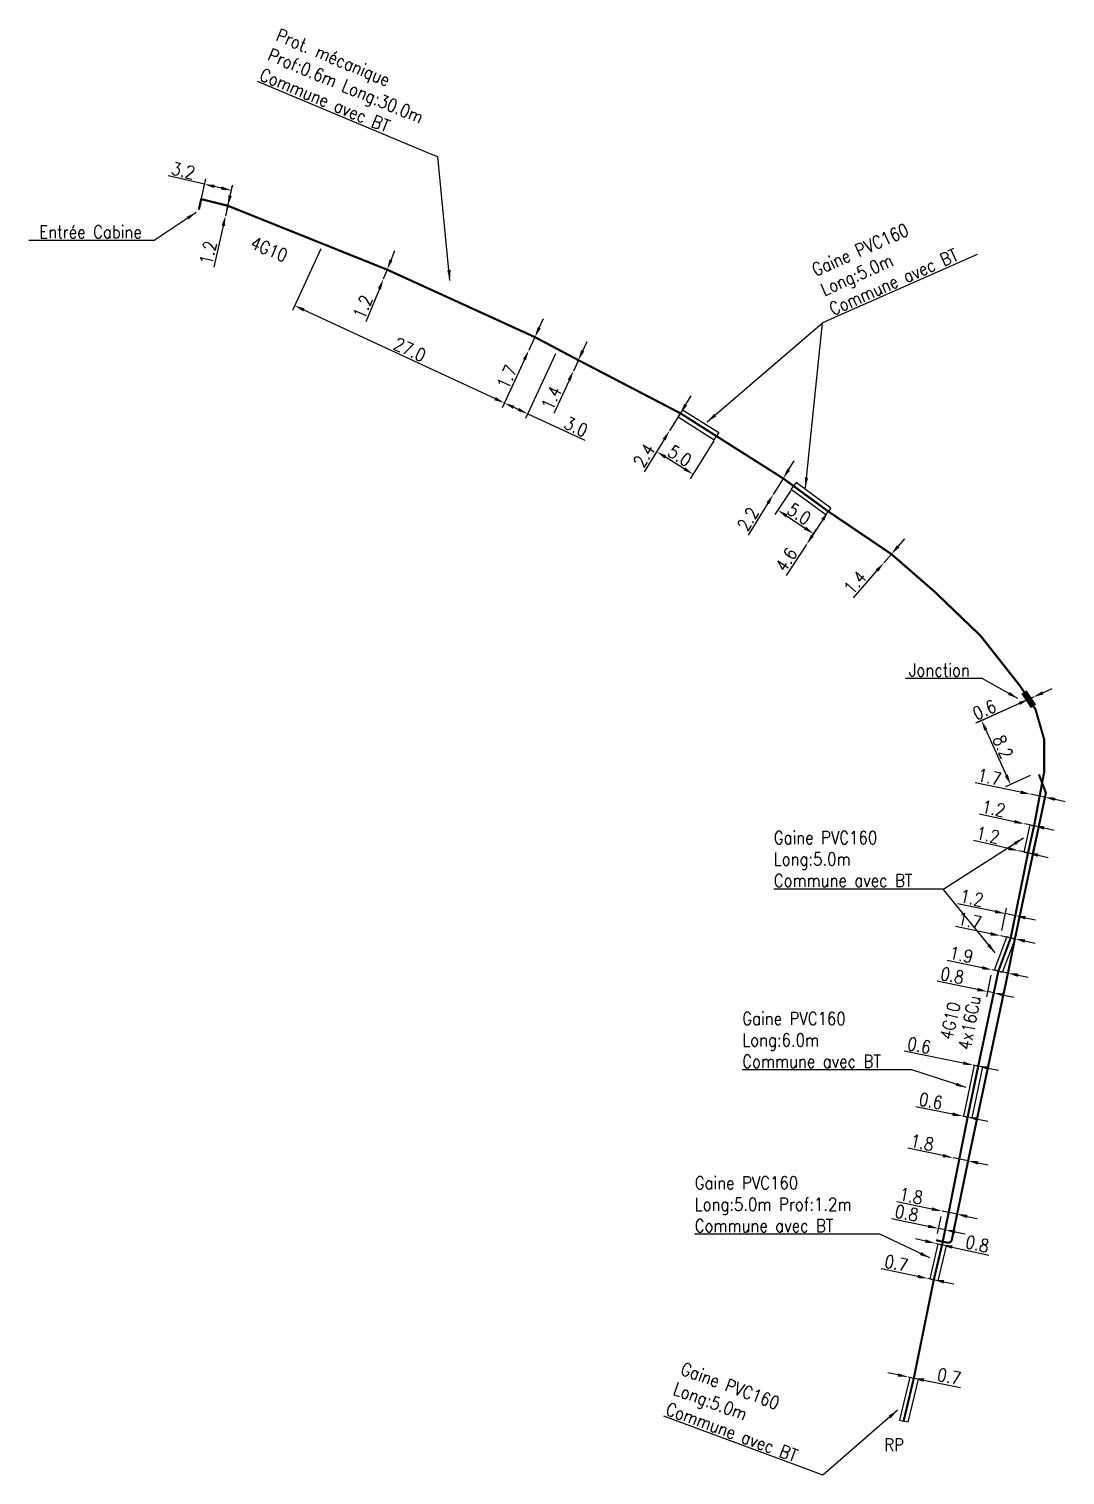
# Model space of a CAD drawing. Header units: millimetres. Extents: x 112000 to 112857, y 130000 to 130596.
# Drawn here: x 112189.7 to 112310.6, y 130313.1 to 130481.8 of the extents above; entities that cross this region are included whole.
import ezdxf
from ezdxf.enums import TextEntityAlignment as Align

# ---------------------------------------------------------------- set-up
doc = ezdxf.new("R2010")
doc.units = ezdxf.units.MM
doc.linetypes.add('E_ST_CU', pattern=[2000, 1000, 1000])
doc.layers.get('0').update_dxf_attribs({"linetype": 'CONTINUOUS'})
doc.layers.get('DEFPOINTS').update_dxf_attribs({"linetype": 'CONTINUOUS'})
for name, color, linetype in [('E_100', 3, 'CONTINUOUS'), ('E_300', 7, 'CONTINUOUS'), ('E_400', 7, 'CONTINUOUS'), ('E_420', 7, 'CONTINUOUS')]:
    doc.layers.add(name, color=color, linetype=linetype)
doc.styles.get("Standard").update_dxf_attribs({"font": 'romans.shx', "width": 0.85})
doc.dimstyles.get("Standard").update_dxf_attribs({"dimtxt": 1.5, "dimasz": 1.2, "dimexe": 0.625, "dimexo": 0.625, "dimgap": 0.25, "dimtad": 1, "dimdec": 1, "dimzin": 0, "dimdsep": 46, "dimtxsty": 'Standard', "dimcen": -0.5, "dimadec": 0, "dimazin": 0, "dimtfac": 1, "dimtdec": 1, "dimtmove": 0, "dimatfit": 3, "dimfxl": 1, "dimtolj": 1, "dimtzin": 0, "dimarcsym": 0})

# ---------------------------------------------------------------- blocks, each defined once
blk = doc.blocks.new('*D0')
at = {"layer": 'DEFPOINTS', "color": 0, "linetype": 'E_ST_CU'}
for p in [(112303.1, 130375.98), (112303.1, 130375.98), (112304.77, 130375.63)]:
    blk.add_point(p, dxfattribs=at)
at = {"layer": 'E_100', "color": 0, "linetype": 'E_ST_CU', "lineweight": -2}
for p, q in [((112301.93, 130376.22), (112297.82, 130377.07)), ((112304.77, 130375.63), (112303.1, 130375.98)), ((112305.94, 130375.39), (112307.12, 130375.14))]:
    blk.add_line(p, q, dxfattribs=at)
at = {"layer": 'E_100', "color": 0, "linetype": 'E_ST_CU'}
for points in [[(112301.97, 130376.42), (112301.89, 130376.02), (112303.1, 130375.98)], [(112305.98, 130375.58), (112305.9, 130375.19), (112304.77, 130375.63)]]:
    blk.add_solid(points, dxfattribs=at)
at = {"layer": 'E_100', "color": 0, "linetype": 'E_ST_CU', "insert": (112299.49, 130377.75), "char_height": 1.5, "attachment_point": 5, "rotation": 348.275}
blk.add_mtext('\\A1;1.7', dxfattribs=at)
blk = doc.blocks.new('*D1')
at = {"layer": 'DEFPOINTS', "color": 0, "linetype": 'E_ST_CU'}
for p in [(112306.62, 130392.5), (112306.62, 130392.5), (112308.28, 130392.15)]:
    blk.add_point(p, dxfattribs=at)
at = {"layer": 'E_100', "color": 0, "linetype": 'E_ST_CU', "lineweight": -2}
for p, q in [((112305.44, 130392.74), (112300.12, 130393.85)), ((112308.28, 130392.15), (112306.62, 130392.5)), ((112309.46, 130391.91), (112310.63, 130391.67))]:
    blk.add_line(p, q, dxfattribs=at)
at = {"layer": 'E_100', "color": 0, "linetype": 'E_ST_CU'}
for points in [[(112305.48, 130392.94), (112305.4, 130392.55), (112306.62, 130392.5)], [(112309.5, 130392.11), (112309.41, 130391.72), (112308.28, 130392.15)]]:
    blk.add_solid(points, dxfattribs=at)
at = {"layer": 'E_100', "color": 0, "linetype": 'E_ST_CU', "insert": (112301.79, 130394.52), "char_height": 1.5, "attachment_point": 5, "rotation": 348.275}
blk.add_mtext('\\A1;1.7', dxfattribs=at)
blk = doc.blocks.new('*D2')
at = {"layer": 'DEFPOINTS', "color": 0, "linetype": 'E_ST_CU'}
for p in [(112302.1, 130372.02), (112302.1, 130372.02), (112303.96, 130371.63)]:
    blk.add_point(p, dxfattribs=at)
at = {"layer": 'E_100', "color": 0, "linetype": 'E_ST_CU', "lineweight": -2}
for p, q in [((112300.93, 130372.26), (112296.88, 130373.1)), ((112303.96, 130371.63), (112302.1, 130372.02)), ((112305.14, 130371.39), (112306.31, 130371.14))]:
    blk.add_line(p, q, dxfattribs=at)
at = {"layer": 'E_100', "color": 0, "linetype": 'E_ST_CU'}
for points in [[(112300.97, 130372.46), (112300.89, 130372.06), (112302.1, 130372.02)], [(112305.18, 130371.58), (112305.1, 130371.19), (112303.96, 130371.63)]]:
    blk.add_solid(points, dxfattribs=at)
at = {"layer": 'E_100', "color": 0, "linetype": 'E_ST_CU', "insert": (112298.52, 130373.78), "char_height": 1.5, "attachment_point": 5, "rotation": 348.275}
blk.add_mtext('\\A1;1.9', dxfattribs=at)
blk = doc.blocks.new('*D3')
at = {"layer": 'DEFPOINTS', "color": 0, "linetype": 'E_ST_CU'}
for p in [(112297.55, 130350.09), (112297.55, 130350.09), (112299.31, 130349.73)]:
    blk.add_point(p, dxfattribs=at)
at = {"layer": 'E_100', "color": 0, "linetype": 'E_ST_CU', "lineweight": -2}
for p, q in [((112296.37, 130350.34), (112292.27, 130351.19)), ((112299.31, 130349.73), (112297.55, 130350.09)), ((112300.48, 130349.48), (112301.66, 130349.24))]:
    blk.add_line(p, q, dxfattribs=at)
at = {"layer": 'E_100', "color": 0, "linetype": 'E_ST_CU'}
for points in [[(112296.41, 130350.53), (112296.33, 130350.14), (112297.55, 130350.09)], [(112300.52, 130349.68), (112300.44, 130349.29), (112299.31, 130349.73)]]:
    blk.add_solid(points, dxfattribs=at)
at = {"layer": 'E_100', "color": 0, "linetype": 'E_ST_CU', "insert": (112293.94, 130351.86), "char_height": 1.5, "attachment_point": 5, "rotation": 348.275}
blk.add_mtext('\\A1;1.8', dxfattribs=at)
blk = doc.blocks.new('*D4')
at = {"layer": 'DEFPOINTS', "color": 0, "linetype": 'E_ST_CU'}
for p in [(112296.26, 130343.86), (112296.26, 130343.86), (112298.02, 130343.49)]:
    blk.add_point(p, dxfattribs=at)
at = {"layer": 'E_100', "color": 0, "linetype": 'E_ST_CU', "lineweight": -2}
for p, q in [((112295.08, 130344.1), (112290.98, 130344.95)), ((112298.02, 130343.49), (112296.26, 130343.86)), ((112299.2, 130343.25), (112300.37, 130343.01))]:
    blk.add_line(p, q, dxfattribs=at)
at = {"layer": 'E_100', "color": 0, "linetype": 'E_ST_CU'}
for points in [[(112295.12, 130344.3), (112295.04, 130343.91), (112296.26, 130343.86)], [(112299.24, 130343.45), (112299.15, 130343.05), (112298.02, 130343.49)]]:
    blk.add_solid(points, dxfattribs=at)
at = {"layer": 'E_100', "color": 0, "linetype": 'E_ST_CU', "insert": (112292.65, 130345.63), "char_height": 1.5, "attachment_point": 5, "rotation": 348.275}
blk.add_mtext('\\A1;1.8', dxfattribs=at)
blk = doc.blocks.new('*D41')
at = {"layer": 'DEFPOINTS', "color": 0, "linetype": 'Continuous'}
for p in [(112231.48, 130453.71), (112231.03, 130452.6), (112231.03, 130452.6)]:
    blk.add_point(p, dxfattribs=at)
at = {"layer": 'E_100', "color": 0, "linetype": 'Continuous', "lineweight": -2}
for p, q in [((112231.93, 130454.83), (112232.38, 130455.94)), ((112231.48, 130453.71), (112231.03, 130452.6)), ((112230.58, 130451.49), (112229.01, 130447.61))]:
    blk.add_line(p, q, dxfattribs=at)
at = {"layer": 'E_100', "color": 0, "linetype": 'Continuous'}
for points in [[(112231.74, 130454.9), (112232.11, 130454.75), (112231.48, 130453.71)], [(112230.39, 130451.56), (112230.76, 130451.41), (112231.03, 130452.6)]]:
    blk.add_solid(points, dxfattribs=at)
at = {"layer": 'E_100', "color": 0, "linetype": 'Continuous', "insert": (112228.64, 130449.37), "char_height": 1.5, "attachment_point": 5, "rotation": 67.9774}
blk.add_mtext('\\A1;1.2', dxfattribs=at)
blk = doc.blocks.new('*D42')
at = {"layer": 'DEFPOINTS', "color": 0, "linetype": 'Continuous'}
for p in [(112248.73, 130445.84), (112248.01, 130444.3), (112248.01, 130444.3)]:
    blk.add_point(p, dxfattribs=at)
at = {"layer": 'E_100', "color": 0, "linetype": 'Continuous', "lineweight": -2}
for p, q in [((112249.23, 130446.93), (112249.74, 130448.02)), ((112248.73, 130445.84), (112248.01, 130444.3)), ((112247.51, 130443.21), (112245.75, 130439.41))]:
    blk.add_line(p, q, dxfattribs=at)
at = {"layer": 'E_100', "color": 0, "linetype": 'Continuous'}
for points in [[(112249.05, 130447.01), (112249.42, 130446.84), (112248.73, 130445.84)], [(112247.33, 130443.29), (112247.69, 130443.13), (112248.01, 130444.3)]]:
    blk.add_solid(points, dxfattribs=at)
at = {"layer": 'E_100', "color": 0, "linetype": 'Continuous', "insert": (112245.47, 130441.19), "char_height": 1.5, "attachment_point": 5, "rotation": 65.1222}
blk.add_mtext('\\A1;1.7', dxfattribs=at)
blk = doc.blocks.new('*D43')
at = {"layer": 'DEFPOINTS', "color": 0, "linetype": 'Continuous'}
for p in [(112253.22, 130441.88), (112253.22, 130441.88), (112253.81, 130443.15)]:
    blk.add_point(p, dxfattribs=at)
at = {"layer": 'E_100', "color": 0, "linetype": 'Continuous', "lineweight": -2}
for p, q in [((112254.32, 130444.24), (112254.82, 130445.33)), ((112253.81, 130443.15), (112253.22, 130441.88)), ((112252.72, 130440.79), (112250.93, 130436.94))]:
    blk.add_line(p, q, dxfattribs=at)
at = {"layer": 'E_100', "color": 0, "linetype": 'Continuous'}
for points in [[(112254.13, 130444.33), (112254.5, 130444.16), (112253.81, 130443.15)], [(112252.54, 130440.88), (112252.9, 130440.71), (112253.22, 130441.88)]]:
    blk.add_solid(points, dxfattribs=at)
at = {"layer": 'E_100', "color": 0, "linetype": 'Continuous', "insert": (112250.66, 130438.74), "char_height": 1.5, "attachment_point": 5, "rotation": 65.1222}
blk.add_mtext('\\A1;1.4', dxfattribs=at)
blk = doc.blocks.new('*D44')
at = {"layer": 'DEFPOINTS', "color": 0, "linetype": 'Continuous'}
for p in [(112248.01, 130444.3), (112251.39, 130444.44), (112245.17, 130438.16)]:
    blk.add_point(p, dxfattribs=at)
at = {"layer": 'E_420', "color": 0, "linetype": 'Continuous', "lineweight": -2}
for p, q in [((112247.75, 130443.73), (112244.9, 130437.59)), ((112251.12, 130443.87), (112247.63, 130436.33)), ((112246.26, 130437.65), (112246.8, 130437.4)), ((112247.89, 130436.89), (112254.54, 130433.81))]:
    blk.add_line(p, q, dxfattribs=at)
at = {"layer": 'E_420', "color": 0, "linetype": 'Continuous'}
for points in [[(112246.34, 130437.83), (112246.17, 130437.47), (112245.17, 130438.16)], [(112246.88, 130437.58), (112246.72, 130437.22), (112247.89, 130436.89)]]:
    blk.add_solid(points, dxfattribs=at)
at = {"layer": 'E_420', "color": 0, "linetype": 'Continuous', "insert": (112253.53, 130435.38), "char_height": 1.5, "attachment_point": 5, "rotation": 335.1222}
blk.add_mtext('\\A1;3.0', dxfattribs=at)
blk = doc.blocks.new('*D45')
at = {"layer": 'DEFPOINTS', "color": 0, "linetype": 'Continuous'}
for p in [(112224.01, 130456.71), (112248.02, 130444.3), (112245.17, 130438.16)]:
    blk.add_point(p, dxfattribs=at)
at = {"layer": 'E_420', "color": 0, "linetype": 'Continuous', "lineweight": -2}
for p, q in [((112223.74, 130456.14), (112220.41, 130448.95)), ((112221.76, 130449.01), (112244.08, 130438.66)), ((112247.75, 130443.73), (112244.9, 130437.59))]:
    blk.add_line(p, q, dxfattribs=at)
at = {"layer": 'E_420', "color": 0, "linetype": 'Continuous'}
for points in [[(112221.85, 130449.19), (112221.68, 130448.83), (112220.67, 130449.52)], [(112244.16, 130438.84), (112243.99, 130438.48), (112245.17, 130438.16)]]:
    blk.add_solid(points, dxfattribs=at)
at = {"layer": 'E_420', "color": 0, "linetype": 'Continuous', "insert": (112234.13, 130444.38), "char_height": 1.5, "attachment_point": 5, "rotation": 335.1222}
blk.add_mtext('\\A1;27.0', dxfattribs=at)
blk = doc.blocks.new('*D46')
at = {"layer": 'DEFPOINTS', "color": 0, "linetype": 'Continuous'}
for p in [(112265.72, 130436.95), (112264.45, 130434.91), (112264.45, 130434.91)]:
    blk.add_point(p, dxfattribs=at)
at = {"layer": 'E_100', "color": 0, "linetype": 'Continuous', "lineweight": -2}
for p, q in [((112266.35, 130437.97), (112266.98, 130438.99)), ((112265.72, 130436.95), (112264.45, 130434.91)), ((112263.82, 130433.89), (112261.48, 130430.13))]:
    blk.add_line(p, q, dxfattribs=at)
at = {"layer": 'E_100', "color": 0, "linetype": 'Continuous'}
for points in [[(112266.18, 130438.08), (112266.52, 130437.86), (112265.72, 130436.95)], [(112263.65, 130434), (112263.99, 130433.79), (112264.45, 130434.91)]]:
    blk.add_solid(points, dxfattribs=at)
at = {"layer": 'E_100', "color": 0, "linetype": 'Continuous', "insert": (112261.48, 130432.03), "char_height": 1.5, "attachment_point": 5, "rotation": 58.1656}
blk.add_mtext('\\A1;2.4', dxfattribs=at)
blk = doc.blocks.new('*D47')
at = {"layer": 'DEFPOINTS', "color": 0, "linetype": 'Continuous'}
for p in [(112264.45, 130434.91), (112269.94, 130434.28), (112262.94, 130432.48)]:
    blk.add_point(p, dxfattribs=at)
at = {"layer": 'E_400', "color": 0, "linetype": 'Continuous', "lineweight": -2}
for p, q in [((112264.12, 130434.38), (112262.61, 130431.95)), ((112269.61, 130433.74), (112266.86, 130429.31)), ((112266.17, 130430.48), (112263.96, 130431.85))]:
    blk.add_line(p, q, dxfattribs=at)
at = {"layer": 'E_400', "color": 0, "linetype": 'Continuous'}
for points in [[(112264.07, 130432.02), (112263.86, 130431.68), (112262.94, 130432.48)], [(112266.28, 130430.65), (112266.07, 130430.31), (112267.19, 130429.84)]]:
    blk.add_solid(points, dxfattribs=at)
at = {"layer": 'E_400', "color": 0, "linetype": 'Continuous', "insert": (112265.65, 130431.98), "char_height": 1.5, "attachment_point": 5, "rotation": 328.1656}
blk.add_mtext('\\A1;5.0', dxfattribs=at)
blk = doc.blocks.new('*D48')
at = {"layer": 'DEFPOINTS', "color": 0, "linetype": 'Continuous'}
for p in [(112277.72, 130429.35), (112276.56, 130427.48), (112276.56, 130427.48)]:
    blk.add_point(p, dxfattribs=at)
at = {"layer": 'E_100', "color": 0, "linetype": 'Continuous', "lineweight": -2}
for p, q in [((112278.35, 130430.37), (112278.98, 130431.4)), ((112277.72, 130429.35), (112276.56, 130427.48)), ((112275.93, 130426.46), (112273.64, 130422.74))]:
    blk.add_line(p, q, dxfattribs=at)
at = {"layer": 'E_100', "color": 0, "linetype": 'Continuous'}
for points in [[(112278.18, 130430.48), (112278.52, 130430.27), (112277.72, 130429.35)], [(112275.76, 130426.56), (112276.1, 130426.35), (112276.56, 130427.48)]]:
    blk.add_solid(points, dxfattribs=at)
at = {"layer": 'E_100', "color": 0, "linetype": 'Continuous', "insert": (112273.62, 130424.61), "char_height": 1.5, "attachment_point": 5, "rotation": 58.3349}
blk.add_mtext('\\A1;2.2', dxfattribs=at)
blk = doc.blocks.new('*D49')
at = {"layer": 'DEFPOINTS', "color": 0, "linetype": 'Continuous'}
for p in [(112282.98, 130425.5), (112280.45, 130421.66), (112280.45, 130421.66)]:
    blk.add_point(p, dxfattribs=at)
at = {"layer": 'E_100', "color": 0, "linetype": 'Continuous', "lineweight": -2}
for p, q in [((112282.32, 130424.5), (112281.11, 130422.66)), ((112280.45, 130421.66), (112278.05, 130418.01))]:
    blk.add_line(p, q, dxfattribs=at)
at = {"layer": 'E_100', "color": 0, "linetype": 'Continuous'}
for points in [[(112282.16, 130424.61), (112282.49, 130424.39), (112282.98, 130425.5)], [(112280.95, 130422.77), (112281.28, 130422.55), (112280.45, 130421.66)]]:
    blk.add_solid(points, dxfattribs=at)
at = {"layer": 'E_100', "color": 0, "linetype": 'Continuous', "insert": (112278.09, 130419.88), "char_height": 1.5, "attachment_point": 5, "rotation": 56.6278}
blk.add_mtext('\\A1;4.6', dxfattribs=at)
blk = doc.blocks.new('*D50')
at = {"layer": 'DEFPOINTS', "color": 0, "linetype": 'Continuous'}
for p in [(112278.94, 130428.45), (112280.45, 130421.66), (112281.27, 130422.9)]:
    blk.add_point(p, dxfattribs=at)
at = {"layer": 'E_400', "color": 0, "linetype": 'Continuous', "lineweight": -2}
for p, q in [((112278.6, 130427.93), (112276.75, 130425.13)), ((112278.1, 130424.99), (112280.27, 130423.56)), ((112280.8, 130422.18), (112281.62, 130423.42))]:
    blk.add_line(p, q, dxfattribs=at)
at = {"layer": 'E_400', "color": 0, "linetype": 'Continuous'}
for points in [[(112278.21, 130425.16), (112277.99, 130424.82), (112277.1, 130425.65)], [(112280.38, 130423.73), (112280.16, 130423.39), (112281.27, 130422.9)]]:
    blk.add_solid(points, dxfattribs=at)
at = {"layer": 'E_400', "color": 0, "linetype": 'Continuous', "insert": (112279.59, 130425.21), "char_height": 1.5, "attachment_point": 5, "rotation": 326.6278}
blk.add_mtext('\\A1;5.0', dxfattribs=at)
blk = doc.blocks.new('*D51')
at = {"layer": 'DEFPOINTS', "color": 0, "linetype": 'Continuous'}
for p in [(112290.35, 130420.52), (112289.46, 130419.5), (112289.46, 130419.5)]:
    blk.add_point(p, dxfattribs=at)
at = {"layer": 'E_100', "color": 0, "linetype": 'Continuous', "lineweight": -2}
for p, q in [((112291.14, 130421.42), (112291.93, 130422.32)), ((112290.35, 130420.52), (112289.46, 130419.5)), ((112288.67, 130418.6), (112285.87, 130415.4))]:
    blk.add_line(p, q, dxfattribs=at)
at = {"layer": 'E_100', "color": 0, "linetype": 'Continuous'}
for points in [[(112290.99, 130421.55), (112291.29, 130421.29), (112290.35, 130420.52)], [(112288.52, 130418.73), (112288.82, 130418.47), (112289.46, 130419.5)]]:
    blk.add_solid(points, dxfattribs=at)
at = {"layer": 'E_100', "color": 0, "linetype": 'Continuous', "insert": (112286.12, 130417.2), "char_height": 1.5, "attachment_point": 5, "rotation": 48.8162}
blk.add_mtext('\\A1;1.4', dxfattribs=at)
blk = doc.blocks.new('*D52')
at = {"layer": 'DEFPOINTS', "color": 0, "linetype": 'Continuous'}
for p in [(112306.39, 130403.59), (112307.13, 130394.93), (112304.26, 130393.63)]:
    blk.add_point(p, dxfattribs=at)
at = {"layer": 'E_300', "color": 0, "linetype": 'Continuous', "lineweight": -2}
for p, q in [((112305.82, 130403.33), (112300.31, 130400.85)), ((112301.37, 130400.01), (112303.76, 130394.72)), ((112306.56, 130394.67), (112303.69, 130393.37))]:
    blk.add_line(p, q, dxfattribs=at)
at = {"layer": 'E_300', "color": 0, "linetype": 'Continuous'}
for points in [[(112301.56, 130400.09), (112301.19, 130399.93), (112300.88, 130401.1)], [(112303.95, 130394.81), (112303.58, 130394.64), (112304.26, 130393.63)]]:
    blk.add_solid(points, dxfattribs=at)
at = {"layer": 'E_300', "color": 0, "linetype": 'Continuous', "insert": (112303.37, 130398.02), "char_height": 1.5, "attachment_point": 5, "rotation": 294.3184}
blk.add_mtext('\\A1;8.2', dxfattribs=at)
blk = doc.blocks.new('*D53')
at = {"layer": 'DEFPOINTS', "color": 0, "linetype": 'Continuous'}
for p in [(112305.88, 130389.05), (112305.88, 130389.05), (112307.01, 130388.82)]:
    blk.add_point(p, dxfattribs=at)
at = {"layer": 'E_400', "color": 0, "linetype": 'Continuous', "lineweight": -2}
for p, q in [((112304.71, 130389.3), (112300.61, 130390.16)), ((112307.01, 130388.82), (112305.88, 130389.05)), ((112308.18, 130388.57), (112309.36, 130388.32))]:
    blk.add_line(p, q, dxfattribs=at)
at = {"layer": 'E_400', "color": 0, "linetype": 'Continuous'}
for points in [[(112304.75, 130389.5), (112304.67, 130389.11), (112305.88, 130389.05)], [(112308.22, 130388.77), (112308.14, 130388.37), (112307.01, 130388.82)]]:
    blk.add_solid(points, dxfattribs=at)
at = {"layer": 'E_400', "color": 0, "linetype": 'Continuous', "insert": (112302.28, 130390.84), "char_height": 1.5, "attachment_point": 5, "rotation": 348.1133}
blk.add_mtext('\\A1;1.2', dxfattribs=at)
blk = doc.blocks.new('*D54')
at = {"layer": 'DEFPOINTS', "color": 0, "linetype": 'Continuous'}
for p in [(112305.18, 130385.91), (112305.18, 130385.91), (112306.3, 130385.65)]:
    blk.add_point(p, dxfattribs=at)
at = {"layer": 'E_400', "color": 0, "linetype": 'Continuous', "lineweight": -2}
for p, q in [((112304.01, 130386.17), (112299.93, 130387.11)), ((112306.3, 130385.65), (112305.18, 130385.91)), ((112307.47, 130385.38), (112308.64, 130385.12))]:
    blk.add_line(p, q, dxfattribs=at)
at = {"layer": 'E_400', "color": 0, "linetype": 'Continuous'}
for points in [[(112304.05, 130386.37), (112303.97, 130385.98), (112305.18, 130385.91)], [(112307.52, 130385.58), (112307.43, 130385.19), (112306.3, 130385.65)]]:
    blk.add_solid(points, dxfattribs=at)
at = {"layer": 'E_400', "color": 0, "linetype": 'Continuous', "insert": (112301.61, 130387.75), "char_height": 1.5, "attachment_point": 5, "rotation": 347.1408}
blk.add_mtext('\\A1;1.2', dxfattribs=at)
blk = doc.blocks.new('*D55')
at = {"layer": 'DEFPOINTS', "color": 0, "linetype": 'Continuous'}
for p in [(112303.64, 130378.57), (112303.1, 130375.98), (112304.28, 130375.73)]:
    blk.add_point(p, dxfattribs=at)
at = {"layer": 'E_400', "color": 0, "linetype": 'Continuous', "lineweight": -2}
for p, q in [((112302.47, 130378.82), (112298.07, 130379.73)), ((112303.23, 130376.59), (112303.77, 130379.19)), ((112304.82, 130378.33), (112303.64, 130378.57)), ((112304.4, 130376.34), (112304.94, 130378.94)), ((112305.99, 130378.09), (112307.17, 130377.84))]:
    blk.add_line(p, q, dxfattribs=at)
at = {"layer": 'E_400', "color": 0, "linetype": 'Continuous'}
for points in [[(112302.51, 130379.01), (112302.42, 130378.62), (112303.64, 130378.57)], [(112306.03, 130378.28), (112305.95, 130377.89), (112304.82, 130378.33)]]:
    blk.add_solid(points, dxfattribs=at)
at = {"layer": 'E_400', "color": 0, "linetype": 'Continuous', "insert": (112299.74, 130380.4), "char_height": 1.5, "attachment_point": 5, "rotation": 348.275}
blk.add_mtext('\\A1;1.2', dxfattribs=at)
blk = doc.blocks.new('*D56')
at = {"layer": 'DEFPOINTS', "color": 0, "linetype": 'Continuous'}
for p in [(112302.1, 130372.02), (112302.84, 130371.86), (112301.57, 130369.47)]:
    blk.add_point(p, dxfattribs=at)
at = {"layer": 'E_400', "color": 0, "linetype": 'Continuous', "lineweight": -2}
for p, q in [((112301.97, 130371.4), (112301.45, 130368.86)), ((112302.71, 130371.25), (112302.18, 130368.71)), ((112300.4, 130369.71), (112295.7, 130370.69)), ((112302.31, 130369.32), (112301.57, 130369.47)), ((112303.48, 130369.07), (112304.66, 130368.83))]:
    blk.add_line(p, q, dxfattribs=at)
at = {"layer": 'E_400', "color": 0, "linetype": 'Continuous'}
for points in [[(112300.44, 130369.91), (112300.36, 130369.52), (112301.57, 130369.47)], [(112303.52, 130369.27), (112303.44, 130368.88), (112302.31, 130369.32)]]:
    blk.add_solid(points, dxfattribs=at)
at = {"layer": 'E_400', "color": 0, "linetype": 'Continuous', "insert": (112297.46, 130371.35), "char_height": 1.5, "attachment_point": 5, "rotation": 348.275}
blk.add_mtext('\\A1;0.8', dxfattribs=at)
blk = doc.blocks.new('*D57')
at = {"layer": 'DEFPOINTS', "color": 0, "linetype": 'Continuous'}
for p in [(112299.9, 130360.9), (112299.9, 130360.9), (112300.49, 130360.78)]:
    blk.add_point(p, dxfattribs=at)
at = {"layer": 'E_400', "color": 0, "linetype": 'Continuous', "lineweight": -2}
for p, q in [((112298.72, 130361.13), (112291.84, 130362.51)), ((112300.49, 130360.78), (112299.9, 130360.9)), ((112301.66, 130360.55), (112302.84, 130360.31))]:
    blk.add_line(p, q, dxfattribs=at)
at = {"layer": 'E_400', "color": 0, "linetype": 'Continuous'}
for points in [[(112298.76, 130361.33), (112298.68, 130360.94), (112299.9, 130360.9)], [(112301.7, 130360.74), (112301.62, 130360.35), (112300.49, 130360.78)]]:
    blk.add_solid(points, dxfattribs=at)
at = {"layer": 'E_400', "color": 0, "linetype": 'Continuous', "insert": (112293.59, 130363.18), "char_height": 1.5, "attachment_point": 5, "rotation": 348.6901}
blk.add_mtext('\\A1;0.6', dxfattribs=at)
blk = doc.blocks.new('*D58')
at = {"layer": 'DEFPOINTS', "color": 0, "linetype": 'Continuous'}
for p in [(112298.66, 130354.95), (112298.66, 130354.95), (112299.25, 130354.83)]:
    blk.add_point(p, dxfattribs=at)
at = {"layer": 'E_400', "color": 0, "linetype": 'Continuous', "lineweight": -2}
for p, q in [((112297.49, 130355.18), (112293.2, 130356.04)), ((112299.25, 130354.83), (112298.66, 130354.95)), ((112300.43, 130354.59), (112301.61, 130354.36))]:
    blk.add_line(p, q, dxfattribs=at)
at = {"layer": 'E_400', "color": 0, "linetype": 'Continuous'}
for points in [[(112297.53, 130355.38), (112297.45, 130354.98), (112298.66, 130354.95)], [(112300.47, 130354.79), (112300.39, 130354.4), (112299.25, 130354.83)]]:
    blk.add_solid(points, dxfattribs=at)
at = {"layer": 'E_400', "color": 0, "linetype": 'Continuous', "insert": (112294.95, 130356.71), "char_height": 1.5, "attachment_point": 5, "rotation": 348.6901}
blk.add_mtext('\\A1;0.6', dxfattribs=at)
blk = doc.blocks.new('*D59')
at = {"layer": 'DEFPOINTS', "color": 0, "linetype": 'Continuous'}
for p in [(112296.26, 130343.86), (112297.04, 130343.7), (112295.84, 130341.84)]:
    blk.add_point(p, dxfattribs=at)
at = {"layer": 'E_100', "color": 0, "linetype": 'Continuous', "lineweight": -2}
for p, q in [((112294.66, 130342.08), (112290.38, 130342.97)), ((112296.13, 130343.25), (112295.71, 130341.23)), ((112296.91, 130343.08), (112296.49, 130341.06)), ((112296.62, 130341.68), (112295.84, 130341.84)), ((112297.8, 130341.43), (112298.97, 130341.19))]:
    blk.add_line(p, q, dxfattribs=at)
at = {"layer": 'E_100', "color": 0, "linetype": 'Continuous'}
for points in [[(112294.7, 130342.28), (112294.62, 130341.89), (112295.84, 130341.84)], [(112297.84, 130341.63), (112297.76, 130341.24), (112296.62, 130341.68)]]:
    blk.add_solid(points, dxfattribs=at)
at = {"layer": 'E_100', "color": 0, "linetype": 'Continuous', "insert": (112292.14, 130343.63), "char_height": 1.5, "attachment_point": 5, "rotation": 348.2726}
blk.add_mtext('\\A1;0.8', dxfattribs=at)
blk = doc.blocks.new('*D60')
at = {"layer": 'DEFPOINTS', "color": 0, "linetype": 'Continuous'}
for p in [(112295.49, 130340.1), (112295.49, 130340.1), (112296.27, 130339.93)]:
    blk.add_point(p, dxfattribs=at)
at = {"layer": 'E_400', "color": 0, "linetype": 'Continuous', "lineweight": -2}
for p, q in [((112294.32, 130340.37), (112293.15, 130340.63)), ((112295.63, 130340.71), (112295.63, 130340.71)), ((112295.49, 130340.1), (112296.27, 130339.93)), ((112296.41, 130340.54), (112296.41, 130340.54)), ((112297.44, 130339.66), (112301.71, 130338.7))]:
    blk.add_line(p, q, dxfattribs=at)
at = {"layer": 'E_400', "color": 0, "linetype": 'Continuous'}
for points in [[(112294.37, 130340.56), (112294.28, 130340.17), (112295.49, 130340.1)], [(112297.49, 130339.86), (112297.4, 130339.47), (112296.27, 130339.93)]]:
    blk.add_solid(points, dxfattribs=at)
at = {"layer": 'E_400', "color": 0, "linetype": 'Continuous', "insert": (112300.38, 130340.02), "char_height": 1.5, "attachment_point": 5, "rotation": 347.2924}
blk.add_mtext('\\A1;0.8', dxfattribs=at)
blk = doc.blocks.new('*D61')
at = {"layer": 'DEFPOINTS', "color": 0, "linetype": 'Continuous'}
for p in [(112294.62, 130335.99), (112294.62, 130335.99), (112295.3, 130335.85)]:
    blk.add_point(p, dxfattribs=at)
at = {"layer": 'E_400', "color": 0, "linetype": 'Continuous', "lineweight": -2}
for p, q in [((112293.44, 130336.23), (112289.16, 130337.12)), ((112295.3, 130335.85), (112294.62, 130335.99)), ((112296.48, 130335.61), (112297.65, 130335.37))]:
    blk.add_line(p, q, dxfattribs=at)
at = {"layer": 'E_400', "color": 0, "linetype": 'Continuous'}
for points in [[(112293.48, 130336.43), (112293.4, 130336.04), (112294.62, 130335.99)], [(112296.52, 130335.8), (112296.44, 130335.41), (112295.3, 130335.85)]]:
    blk.add_solid(points, dxfattribs=at)
at = {"layer": 'E_400', "color": 0, "linetype": 'Continuous', "insert": (112290.92, 130337.78), "char_height": 1.5, "attachment_point": 5, "rotation": 348.3368}
blk.add_mtext('\\A1;0.7', dxfattribs=at)
blk = doc.blocks.new('*D62')
at = {"layer": 'DEFPOINTS', "color": 0, "linetype": 'Continuous'}
for p in [(112292.29, 130324.51), (112292.29, 130324.51), (112292.97, 130324.37)]:
    blk.add_point(p, dxfattribs=at)
at = {"layer": 'E_100', "color": 0, "linetype": 'Continuous', "lineweight": -2}
for p, q in [((112291.11, 130324.75), (112289.94, 130324.98)), ((112292.29, 130324.51), (112292.97, 130324.37)), ((112294.15, 130324.13), (112298.43, 130323.26))]:
    blk.add_line(p, q, dxfattribs=at)
at = {"layer": 'E_100', "color": 0, "linetype": 'Continuous'}
for points in [[(112291.15, 130324.94), (112291.07, 130324.55), (112292.29, 130324.51)], [(112294.19, 130324.33), (112294.11, 130323.93), (112292.97, 130324.37)]]:
    blk.add_solid(points, dxfattribs=at)
at = {"layer": 'E_100', "color": 0, "linetype": 'Continuous', "insert": (112297.08, 130324.56), "char_height": 1.5, "attachment_point": 5, "rotation": 348.5346}
blk.add_mtext('\\A1;0.7', dxfattribs=at)
blk = doc.blocks.new('*D63')
at = {"layer": 'DEFPOINTS', "color": 0, "linetype": 'Continuous'}
for p in [(112213.28, 130462.96), (112209.49, 130460.71), (112212.61, 130460)]:
    blk.add_point(p, dxfattribs=at)
at = {"layer": 'E_100', "color": 0, "linetype": 'Continuous', "lineweight": -2}
for p, q in [((112210.16, 130463.68), (112205.9, 130464.65)), ((112209.63, 130461.32), (112210.3, 130464.29)), ((112212.11, 130463.23), (112211.33, 130463.41)), ((112212.75, 130460.61), (112213.42, 130463.57))]:
    blk.add_line(p, q, dxfattribs=at)
at = {"layer": 'E_100', "color": 0, "linetype": 'Continuous'}
for points in [[(112211.38, 130463.6), (112211.29, 130463.21), (112210.16, 130463.68)], [(112212.16, 130463.43), (112212.07, 130463.04), (112213.28, 130462.96)]]:
    blk.add_solid(points, dxfattribs=at)
at = {"layer": 'E_100', "color": 0, "linetype": 'Continuous', "insert": (112207.67, 130465.27), "char_height": 1.5, "attachment_point": 5, "rotation": 347.124}
blk.add_mtext('\\A1;3.2', dxfattribs=at)
blk = doc.blocks.new('*D64')
at = {"layer": 'DEFPOINTS', "color": 0, "linetype": 'Continuous'}
for p in [(112212.87, 130461.17), (112212.61, 130460), (112212.61, 130460)]:
    blk.add_point(p, dxfattribs=at)
at = {"layer": 'E_100', "color": 0, "linetype": 'Continuous', "lineweight": -2}
for p, q in [((112213.14, 130462.34), (112213.41, 130463.51)), ((112212.87, 130461.17), (112212.61, 130460)), ((112213.48, 130461.03), (112213.48, 130461.03)), ((112212.34, 130458.83), (112211.24, 130454.01)), ((112213.22, 130459.86), (112213.22, 130459.86))]:
    blk.add_line(p, q, dxfattribs=at)
at = {"layer": 'E_100', "color": 0, "linetype": 'Continuous'}
for points in [[(112212.95, 130462.39), (112213.34, 130462.3), (112212.87, 130461.17)], [(112212.14, 130458.88), (112212.53, 130458.79), (112212.61, 130460)]]:
    blk.add_solid(points, dxfattribs=at)
at = {"layer": 'E_100', "color": 0, "linetype": 'Continuous', "insert": (112210.59, 130455.69), "char_height": 1.5, "attachment_point": 5, "rotation": 77.124}
blk.add_mtext('\\A1;1.2', dxfattribs=at)
blk = doc.blocks.new('*D65')
at = {"layer": 'DEFPOINTS', "color": 0, "linetype": 'Continuous'}
for p in [(112306.39, 130403.59), (112306.39, 130403.59), (112306.94, 130403.84)]:
    blk.add_point(p, dxfattribs=at)
at = {"layer": 'E_300', "color": 0, "linetype": 'Continuous', "lineweight": -2}
for p, q in [((112308.03, 130404.33), (112309.12, 130404.83)), ((112305.3, 130403.1), (112300.18, 130400.79)), ((112306.13, 130404.16), (112306.13, 130404.16)), ((112306.94, 130403.84), (112306.39, 130403.59)), ((112306.68, 130404.41), (112306.68, 130404.41))]:
    blk.add_line(p, q, dxfattribs=at)
at = {"layer": 'E_300', "color": 0, "linetype": 'Continuous'}
for points in [[(112305.21, 130403.28), (112305.38, 130402.92), (112306.39, 130403.59)], [(112307.95, 130404.52), (112308.11, 130404.15), (112306.94, 130403.84)]]:
    blk.add_solid(points, dxfattribs=at)
at = {"layer": 'E_300', "color": 0, "linetype": 'Continuous', "insert": (112301.21, 130402.35), "char_height": 1.5, "attachment_point": 5, "rotation": 24.3184}
blk.add_mtext('\\A1;0.6', dxfattribs=at)
blk = doc.blocks.new('E_300_02')
at = {"color": 0, "linetype": 'Continuous'}
blk.add_solid([(-1, 0.75), (-1, 0), (1, 0.75), (1, 0)], dxfattribs=at)
at = {"color": 0, "linetype": 'Continuous', "width": 0.75, "flags": 3}
for tag, p in [('DEF_LEG', (0, -4.25)), ('DEF_COUP', (0, -6.75)), ('DEF_TYPE', (0, -9.25))]:
    blk.add_attdef(tag, text='', height=1.2, dxfattribs=at).set_placement(p, align=Align.MIDDLE)

msp = doc.modelspace()

# ---------------------------------------------------------------- linework, layer by layer
at = {"layer": 'E_100', "linetype": 'E_ST_CU', "const_width": 0.25, "flags": 128}
msp.add_lwpolyline([(112291.78, 130319.36), (112292.97, 130324.37), (112295.3, 130335.85), (112296.27, 130339.93), (112297.04, 130343.7), (112299.25, 130354.83), (112300.49, 130360.78), (112302.84, 130371.86), (112304.28, 130375.73), (112306.3, 130385.65), (112307.01, 130388.82), (112308.18, 130395.05), (112308.18, 130398.93), (112307.17, 130402.42), (112306.39, 130403.59), (112305.37, 130405.14), (112300.75, 130411), (112295.31, 130416.21), (112290.35, 130420.52), (112282.98, 130425.5), (112277.72, 130429.35), (112265.72, 130436.95), (112253.81, 130443.15), (112248.73, 130445.84), (112231.48, 130453.71), (112212.87, 130461.17), (112209.77, 130461.94), (112209.49, 130460.71)], dxfattribs=at)
msp.add_lwpolyline([(112307.57, 130394.81), (112308.39, 130392.66), (112304.77, 130375.63), (112303.96, 130371.63), (112299.31, 130349.73), (112297.41, 130340.53, -0.416735), (112296.87, 130340.18), (112295.57, 130340.46)], format="xyb", dxfattribs=at)
at = {"layer": 'E_400', "color": 7, "linetype": 'CONTINUOUS'}
for p, q in [((112265.45, 130436.53), (112265.72, 130436.95)), ((112265.98, 130437.37), (112265.72, 130436.95)), ((112265.98, 130437.37), (112270.21, 130434.7)), ((112265.45, 130436.53), (112269.67, 130433.85)), ((112269.67, 130433.85), (112269.94, 130434.28)), ((112270.21, 130434.7), (112269.94, 130434.28)), ((112278.65, 130428.05), (112278.94, 130428.45)), ((112279.24, 130428.86), (112278.94, 130428.45)), ((112283.28, 130425.9), (112279.24, 130428.86)), ((112282.69, 130425.09), (112278.65, 130428.05)), ((112282.69, 130425.09), (112282.98, 130425.5)), ((112283.28, 130425.9), (112282.98, 130425.5)), ((112306.52, 130388.93), (112305.81, 130385.76)), ((112306.52, 130388.93), (112307.01, 130388.82)), ((112307.5, 130388.71), (112306.79, 130385.54)), ((112307.5, 130388.71), (112307.01, 130388.82)), ((112305.81, 130385.76), (112306.3, 130385.65)), ((112306.79, 130385.54), (112306.3, 130385.65)), ((112303.81, 130375.91), (112302.37, 130372.04)), ((112304.75, 130375.56), (112303.3, 130371.69)), ((112303.81, 130375.91), (112304.28, 130375.73)), ((112304.75, 130375.56), (112304.28, 130375.73)), ((112302.37, 130372.04), (112302.84, 130371.86)), ((112303.3, 130371.69), (112302.84, 130371.86)), ((112300, 130360.88), (112298.76, 130354.93)), ((112300, 130360.88), (112300.49, 130360.78)), ((112300.98, 130360.68), (112299.74, 130354.73)), ((112300.98, 130360.68), (112300.49, 130360.78)), ((112298.76, 130354.93), (112299.25, 130354.83)), ((112299.74, 130354.73), (112299.25, 130354.83)), ((112295.79, 130340.04), (112294.82, 130335.97)), ((112295.79, 130340.04), (112296.27, 130339.93)), ((112296.76, 130339.81), (112295.79, 130335.73)), ((112296.76, 130339.81), (112296.27, 130339.93)), ((112294.82, 130335.97), (112295.3, 130335.85)), ((112295.79, 130335.73), (112295.3, 130335.85)), ((112292.49, 130324.48), (112291.3, 130319.47)), ((112293.46, 130324.25), (112292.27, 130319.24)), ((112292.49, 130324.48), (112292.97, 130324.37)), ((112293.46, 130324.25), (112292.97, 130324.37)), ((112291.3, 130319.47), (112291.78, 130319.36)), ((112292.27, 130319.24), (112291.78, 130319.36))]:
    msp.add_line(p, q, dxfattribs=at)

# ---------------------------------------------------------------- block references
at = {"layer": 'E_300', "rotation": 303.7539243590131}
msp.add_blockref('E_300_02', (112306.07, 130403.38), dxfattribs=at)

# ---------------------------------------------------------------- texts
at = {"layer": 'E_100', "linetype": 'Continuous', "width": 0.85}
for s, rotation, p in [('4G10', 337.4549, (112217.7, 130456.09)), ('4G10', 77.1753, (112297.22, 130366.06)), ('4x16Cu', 79.2404, (112299.46, 130365.87))]:
    msp.add_text(s, height=1.5, rotation=rotation, dxfattribs=at).set_placement(p, align=Align.MIDDLE)
msp.add_text('RP', height=1.5, dxfattribs=at).set_placement((112290.67, 130316.58), align=Align.MIDDLE)
at = {"layer": 'E_100', "linetype": 'Continuous', "insert": (112202.83, 130457.37), "char_height": 1.5, "attachment_point": 9}
msp.add_mtext('\\A1;Entrée Cabine', dxfattribs=at)
at = {"layer": 'E_300', "linetype": 'Continuous', "insert": (112299.51, 130406.24), "char_height": 1.5, "attachment_point": 9}
msp.add_mtext('\\A1;Jonction', dxfattribs=at)
at = {"layer": 'E_400', "linetype": 'Continuous', "char_height": 1.5, "attachment_point": 7}
for insert, rotation in [((112283.52, 130448.33), 23.9071), ((112263.87, 130320.17), 339.6606)]:
    msp.add_mtext('\\A1;Gaine PVC160\\PLong:5.0m\\PCommune avec BT', dxfattribs=dict(at, insert=insert, rotation=rotation))
for s, insert in [('\\A1;Gaine PVC160\\PLong:5.0m\\PCommune avec BT', (112276.62, 130381.69)), ('\\A1;Gaine PVC160\\PLong:6.0m\\PCommune avec BT', (112272.94, 130360.58)), ('\\A1;Gaine PVC160\\PLong:5.0m Prof:1.2m\\PCommune avec BT', (112267.39, 130341.41))]:
    msp.add_mtext(s, dxfattribs=dict(at, insert=insert))
at = {"layer": 'E_420', "linetype": 'Continuous', "insert": (112216.44, 130475.89), "char_height": 1.5, "attachment_point": 7, "rotation": 337.3346}
msp.add_mtext('\\A1;Prot. mécanique\\PProf:0.6m Long:30.0m\\PCommune avec BT', dxfattribs=at)

# ---------------------------------------------------------------- dimensions: what is measured, and where the dimension line sits
at = {"layer": 'E_100', "linetype": 'Continuous'}
for base, p1, p2, angle, text, picture, middle in [((112213.28, 130462.96), (112209.49, 130460.71), (112212.61, 130460), 167.124, '3.2', '*D63', (112207.45, 130464.3)), ((112212.61, 130460), (112212.87, 130461.17), (112212.61, 130460), 77.124, '1.2', '*D64', (112211.57, 130455.47)), ((112231.03, 130452.6), (112231.48, 130453.71), (112231.03, 130452.6), 67.9774, '1.2', '*D41', (112229.57, 130448.99)), ((112248.01, 130444.3), (112248.73, 130445.84), (112248.01, 130444.3), 65.1222, '1.7', '*D42', (112246.38, 130440.76)), ((112253.22, 130441.88), (112253.81, 130443.15), (112253.22, 130441.88), 65.1222, '1.4', '*D43', (112251.57, 130438.32)), ((112264.45, 130434.91), (112265.72, 130436.95), (112264.45, 130434.91), 58.1656, '2.4', '*D46', (112262.33, 130431.5)), ((112276.56, 130427.48), (112277.72, 130429.35), (112276.56, 130427.48), 58.3349, '2.2', '*D48', (112274.47, 130424.09)), ((112280.45, 130421.66), (112282.98, 130425.5), (112280.45, 130421.66), 56.6278, '4.6', '*D49', (112278.92, 130419.33)), ((112289.46, 130419.5), (112290.35, 130420.52), (112289.46, 130419.5), 48.8162, '1.4', '*D51', (112286.88, 130416.55)), ((112295.84, 130341.84), (112297.04, 130343.7), (112296.26, 130343.86), 348.2726, '0.8', '*D59', (112291.94, 130342.65)), ((112292.29, 130324.51), (112292.97, 130324.37), (112292.29, 130324.51), 348.5346, '0.7', '*D62', (112296.88, 130323.58))]:
    dim = msp.add_linear_dim(base=base, p1=p1, p2=p2, angle=angle, text=text, dimstyle='Standard', dxfattribs=at)
    dim.commit()
    dim.dimension.update_dxf_attribs({"geometry": picture, "text_midpoint": middle, "dimtype": 160})
at = {"layer": 'E_100', "linetype": 'E_ST_CU'}
for base, p1, p2, picture, middle in [((112306.62, 130392.5), (112308.28, 130392.15), (112306.62, 130392.5), '*D1', (112301.58, 130393.54)), ((112303.1, 130375.98), (112304.77, 130375.63), (112303.1, 130375.98), '*D0', (112299.29, 130376.77)), ((112302.1, 130372.02), (112303.96, 130371.63), (112302.1, 130372.02), '*D2', (112298.32, 130372.8)), ((112297.55, 130350.09), (112299.31, 130349.73), (112297.55, 130350.09), '*D3', (112293.73, 130350.89)), ((112296.26, 130343.86), (112298.02, 130343.49), (112296.26, 130343.86), '*D4', (112292.44, 130344.65))]:
    dim = msp.add_linear_dim(base=base, p1=p1, p2=p2, angle=168.275, dimstyle='Standard', override={"dimdec": 1, "dimtdec": 1}, dxfattribs=at)
    dim.commit()
    dim.dimension.update_dxf_attribs({"geometry": picture, "text_midpoint": middle, "dimtype": 161})
at = {"layer": 'E_300', "linetype": 'Continuous'}
for base, p1, p2, angle, text, picture, middle in [((112306.39, 130403.59), (112306.94, 130403.84), (112306.39, 130403.59), 24.3184, '0.6', '*D65', (112301.62, 130401.44)), ((112304.26, 130393.63), (112306.39, 130403.59), (112307.13, 130394.93), 114.3184, '8.2', '*D52', (112302.46, 130397.61))]:
    dim = msp.add_linear_dim(base=base, p1=p1, p2=p2, angle=angle, text=text, dimstyle='Standard', dxfattribs=at)
    dim.commit()
    dim.dimension.update_dxf_attribs({"geometry": picture, "text_midpoint": middle, "dimtype": 160})
at = {"layer": 'E_400', "linetype": 'Continuous'}
for base, p1, p2, angle, text, picture, middle in [((112262.94, 130432.48), (112269.94, 130434.28), (112264.45, 130434.91), 328.1656, '5.0', '*D47', (112265.12, 130431.13)), ((112281.27, 130422.9), (112278.94, 130428.45), (112280.45, 130421.66), 146.6278, '5.0', '*D50', (112279.04, 130424.37)), ((112305.88, 130389.05), (112307.01, 130388.82), (112305.88, 130389.05), 348.1133, '1.2', '*D53', (112302.07, 130389.86)), ((112305.18, 130385.91), (112306.3, 130385.65), (112305.18, 130385.91), 347.1408, '1.2', '*D54', (112301.38, 130386.77)), ((112303.64, 130378.57), (112304.28, 130375.73), (112303.1, 130375.98), 348.275, '1.2', '*D55', (112299.54, 130379.43)), ((112301.57, 130369.47), (112302.84, 130371.86), (112302.1, 130372.02), 348.275, '0.8', '*D56', (112297.25, 130370.37)), ((112299.9, 130360.9), (112300.49, 130360.78), (112299.9, 130360.9), 348.6901, '0.6', '*D57', (112293.39, 130362.2)), ((112298.66, 130354.95), (112299.25, 130354.83), (112298.66, 130354.95), 348.6901, '0.6', '*D58', (112294.76, 130355.73)), ((112295.49, 130340.1), (112296.27, 130339.93), (112295.49, 130340.1), 347.2924, '0.8', '*D60', (112300.16, 130339.05)), ((112294.62, 130335.99), (112295.3, 130335.85), (112294.62, 130335.99), 348.3368, '0.7', '*D61', (112290.71, 130336.8))]:
    dim = msp.add_linear_dim(base=base, p1=p1, p2=p2, angle=angle, text=text, dimstyle='Standard', dxfattribs=at)
    dim.commit()
    dim.dimension.update_dxf_attribs({"geometry": picture, "text_midpoint": middle, "dimtype": 160})
at = {"layer": 'E_420', "linetype": 'Continuous'}
for p1, angle, text, picture, middle in [((112224.01, 130456.71), 155.1222, '27.0', '*D45', (112233.7, 130443.47)), ((112251.39, 130444.44), 335.1222, '3.0', '*D44', (112253.1, 130434.48))]:
    dim = msp.add_linear_dim(base=(112245.17, 130438.16), p1=p1, p2=(112248.01, 130444.3), angle=angle, text=text, dimstyle='Standard', dxfattribs=at)
    dim.commit()
    dim.dimension.update_dxf_attribs({"geometry": picture, "text_midpoint": middle, "dimtype": 160})

# ---------------------------------------------------------------- leaders
at = {"layer": 'E_100', "linetype": 'Continuous', "annotation_type": 0, "has_hookline": 1, "hookline_direction": 1, "text_width": 13.17}
msp.add_leader([(112209.18, 130460.39), (112204.28, 130457.12), (112203.08, 130457.12)], dimstyle='Standard', override={"dimgap": 0.25, "dimtad": 1}, dxfattribs=at)
at = {"layer": 'E_300', "linetype": 'Continuous', "annotation_type": 0, "has_hookline": 1, "hookline_direction": 1, "text_width": 7.53}
msp.add_leader([(112305.12, 130403.68), (112300.96, 130405.99), (112299.76, 130405.99)], dimstyle='Standard', dxfattribs=at)
at = {"layer": 'E_400', "linetype": 'Continuous', "annotation_type": 0, "has_hookline": 1, "text_width": 18.34}
for points, hookline_direction, horizontal_direction in [([(112268.86, 130435.95), (112282.3, 130447.51), (112283.39, 130448)], 0, (0.914204, 0.405255, 0)), ([(112291.05, 130320.62), (112282.34, 130313.06), (112281.21, 130313.48)], 1, (0.93765, -0.347581, 0))]:
    msp.add_leader(points, dimstyle='Standard', dxfattribs=dict(at, hookline_direction=hookline_direction, horizontal_direction=horizontal_direction))
at = {"layer": 'E_400', "linetype": 'Continuous'}
for points in [[(112280.31, 130428.27), (112282.3, 130447.51)], [(112305.76, 130387.39), (112296.46, 130381.44)]]:
    msp.add_leader(points, dimstyle='Standard', dxfattribs=at)
at = {"layer": 'E_400', "linetype": 'Continuous', "annotation_type": 0, "has_hookline": 1, "hookline_direction": 1}
for points, text_width in [([(112302.46, 130373.98), (112296.4, 130381.44), (112295.2, 130381.44)], 18.34), ([(112299.07, 130358.29), (112292.72, 130360.33), (112291.52, 130360.33)], 18.34), ([(112294.84, 130338.4), (112288.99, 130341.16), (112287.79, 130341.16)], 20.16)]:
    msp.add_leader(points, dimstyle='Standard', dxfattribs=dict(at, text_width=text_width))
at = {"layer": 'E_420', "linetype": 'Continuous', "annotation_type": 0, "has_hookline": 1, "hookline_direction": 1, "text_width": 21.37, "horizontal_direction": (0.922771, -0.385349, 0)}
msp.add_leader([(112238.81, 130452.45), (112237.41, 130466.86), (112236.3, 130467.32)], dimstyle='Standard', dxfattribs=at)

doc.saveas('drawing.dxf')
